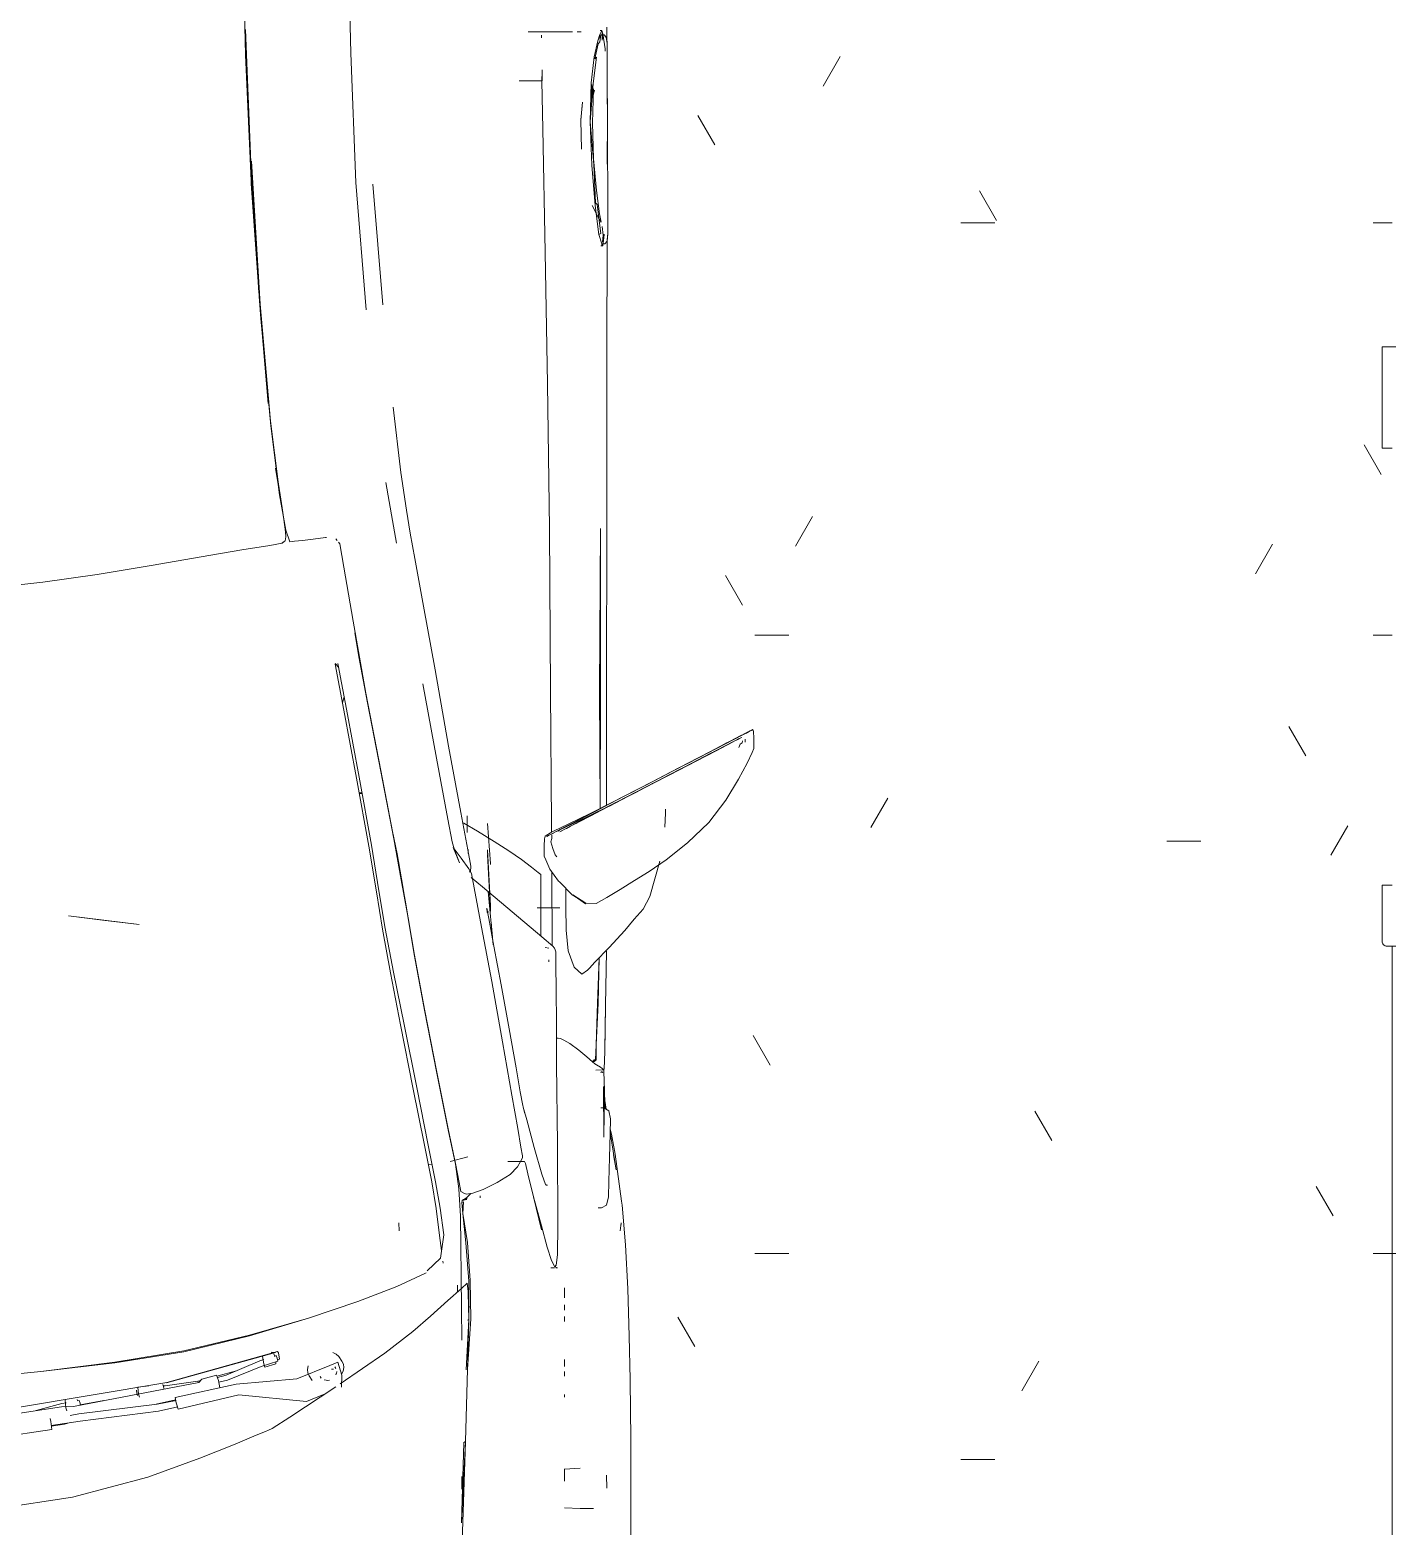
# Model space of a CAD drawing. Header units: millimetres. Extents: x -11245 to 24889, y -43080 to -3800.
# Drawn here: x 19921 to 21259, y -41111 to -39636 of the extents above; entities that cross this region are included whole.
import ezdxf

# ---------------------------------------------------------------- set-up
doc = ezdxf.new("R2010")
doc.units = ezdxf.units.MM
for name, color, linetype, lineweight in [('A-DOOR', 31, 'Continuous', 9), ('A-FLOR-PATT', 8, 'Continuous', 18), ('G-IMPT', 8, 'Continuous', 9)]:
    doc.layers.add(name, color=color, linetype=linetype, lineweight=lineweight)

# ---------------------------------------------------------------- blocks, each defined once
blk = doc.blocks.new('Porta correr 4 folhas - 240x210-3837933-PONTOS HIDRÁULICOS GARAGEM')
at = {"layer": 'A-DOOR', "lineweight": 18}
for p, q in [((-1199, 100), (-1299, 100)), ((-1299, 100), (-1299, 90)), ((-1199, 15), (-1199, 100))]:
    blk.add_line(p, q, dxfattribs=at)
blk = doc.blocks.new('CRT_POR_Abrir_1 Folha_Madeira - 80 x 210 cm-3907159-PONTOS HIDRÁULICOS GARAGEM')
at = {"layer": 'A-DOOR', "lineweight": 18}
for p, q in [((-400, 890), (-370, 890)), ((-400, 90), (-400, 890)), ((-370, 890), (-370, 90)), ((-450, 90), (-450, 100)), ((-450, 100), (-405, 100)), ((-370, 90), (-400, 90)), ((-400, 90), (-400, 60)), ((400, 60), (400, 95)), ((405, 100), (450, 100)), ((450, 100), (450, 90)), ((-400, 60), (-390, 60)), ((-390, 60), (-390, -95)), ((390, 60), (400, 60)), ((390, -95), (390, 60)), ((-450, -100), (-450, -90)), ((-395, -100), (-450, -100)), ((450, -100), (395, -100)), ((450, -90), (450, -100))]:
    blk.add_line(p, q, dxfattribs=at)
at = {"layer": 'A-DOOR'}
for p, q in [((-400, 90), (-400, 890)), ((-400, 90), (400, 90)), ((400, 90), (-370, 90)), ((-390, -90), (390, -90)), ((-390, -90), (390, -90))]:
    blk.add_line(p, q, dxfattribs=at)
blk.add_arc((-400, 90), 800, 0, 87.8441, dxfattribs=at)
at = {"layer": 'A-DOOR', "lineweight": 18}
for centre, start, end in [((-405, 95), 0, 90), ((405, 95), 90, 180), ((-395, -95), 270, 0), ((395, -95), 180, 270)]:
    blk.add_arc(centre, 5, start, end, dxfattribs=at)
blk = doc.blocks.new('CRT_Fiat Punto - Punto_dwg-V24-PONTOS HIDRÁULICOS GARAGEM')
at = {"layer": 'G-IMPT'}
for p, q in [((914.99, 18.53), (914.69, 31.67)), ((925.06, 31.35), (925.31, 18.71)), ((915.52, 7.98), (914.99, 21.02)), ((942.71, 20.81), (944.31, 20.81)), ((943.12, 20.81), (943.32, 20.79)), ((943.67, 20.78), (943.32, 20.79)), ((943.67, 20.78), (945.27, 20.78)), ((945.56, 20.81), (944.31, 20.81)), ((945.56, 20.81), (946.11, 20.81)), ((946.52, 20.81), (946.11, 20.81)), ((946.72, 20.79), (946.52, 20.81)), ((946.52, 20.78), (947.07, 20.78)), ((946.52, 20.78), (947.07, 20.78)), ((947.07, 20.78), (946.72, 20.79)), ((947.91, 20.79), (947.52, 20.78)), ((949.85, 20.74), (949.74, 20.54)), ((949.93, 20.94), (949.77, 20.94)), ((949.93, 20.94), (949.85, 20.74)), ((950.04, 20.59), (949.93, 20.94)), ((950.02, 20.45), (949.93, 20.94)), ((949.93, 20.94), (949.97, 20.64)), ((949.97, 20.64), (949.98, 19.99)), ((950.25, 19.13), (950.04, 20.59)), ((950.42, 21.25), (950.42, 19.96)), ((944.01, 20.21), (944.01, 20.48)), ((949.2, 18.36), (949.55, 19.9)), ((949.25, 18.14), (949.59, 19.63)), ((949.55, 19.9), (949.74, 20.54)), ((949.85, 20.49), (950.15, 20.49)), ((950.02, 20.45), (949.98, 19.99)), ((950.37, 20.24), (950.15, 20.49)), ((950.37, 20.28), (950.15, 20.49)), ((950.15, 20.49), (950.23, 20.45)), ((950.37, 20.24), (950.23, 20.45)), ((950.25, 19.13), (950.27, 18.89)), ((950.45, 19.66), (950.37, 20.28)), ((950.45, 19.66), (950.37, 20.24)), ((950.45, 19.82), (950.37, 20.24)), ((950.46, 17.05), (950.45, 19.82)), ((950.47, 16.94), (950.45, 19.66)), ((950.45, 19.66), (950.46, 17.05)), ((915.57, 5.47), (914.99, 18.53)), ((925.8, 6.01), (925.31, 18.71)), ((949.2, 18.36), (948.88, 15.78)), ((944.05, 16.02), (944.04, 16.41)), ((944.09, 16.34), (944.07, 17.06)), ((944.07, 16), (944.09, 16.34)), ((950.49, 12.3), (950.45, 16.26)), ((950.47, 16.94), (950.5, 10.43)), ((942.62, 15.98), (941.84, 15.98)), ((943.56, 15.98), (942.62, 15.98)), ((944.07, 16), (943.56, 15.98)), ((948.88, 15.78), (948.8, 11.98)), ((948.8, 11.98), (949.09, 15.74)), ((948.95, 15.64), (948.94, 13.86)), ((949.12, 15.2), (949.02, 11.87)), ((949.12, 15.2), (949.09, 14.57)), ((949.09, 14.57), (949.22, 15.06)), ((947.87, 12.13), (948.04, 13.9)), ((948.04, 13.9), (947.88, 12.18)), ((947.94, 9.29), (947.87, 12.13)), ((947.94, 9.29), (947.88, 12.18)), ((948.94, 7.73), (948.8, 11.98)), ((949.13, 8.33), (949.02, 11.87)), ((950.49, 12.3), (950.46, 7.81)), ((950.49, 12.1), (950.49, 12.3)), ((950.52, 3.88), (950.5, 10.43)), ((915.52, 7.98), (916.3, -4.81)), ((916.3, -4.81), (915.53, 7.62)), ((915.53, 7.62), (916.4, -6.01)), ((915.57, 8.1), (916.44, -5.9)), ((948.94, 7.73), (949.28, 3.78)), ((949.13, 8.33), (949.4, 5.25)), ((916.47, -6.88), (915.56, 5.91)), ((915.56, 5.91), (916.4, -6.01)), ((925.8, 6.01), (926.81, -6.47)), ((927.49, 5.87), (928.45, -5.97)), ((916.49, -7.33), (915.57, 5.47)), ((949.7, 2.94), (949.4, 5.25)), ((948.99, 3.78), (949.62, 2.57)), ((949.28, 3.78), (949.64, 0.91)), ((949.28, 3.78), (949.64, 0.91)), ((949.7, 2.94), (949.86, 2.12)), ((950.53, 1.02), (950.52, 3.88)), ((949.62, 2.57), (949.86, 2.12)), ((949.98, 1.72), (950.07, 0.84)), ((949.64, 0.91), (949.94, 0)), ((949.64, 0.91), (949.94, 0)), ((950.01, 0.18), (950.07, 0.84)), ((950.01, 0.18), (950.03, 0.33)), ((950.16, 0.94), (950.03, -0.2)), ((950.13, 0.59), (950.03, -0.2)), ((950.06, 0.06), (950.03, -0.2)), ((950.13, 0.67), (950.06, 0.06)), ((950.13, 0.59), (950.16, 0.94)), ((950.45, 0.25), (950.24, 0)), ((950.43, -10.73), (950.46, 0.35)), ((950.45, 0.4), (950.53, 1.02)), ((950.53, 1.02), (950.45, 0.25)), ((950.45, 0.4), (950.52, 0.95)), ((950.52, 0.95), (950.53, 1.02)), ((950.03, -0.2), (949.83, -0.2)), ((949.94, 0), (950.24, 0)), ((949.94, 0), (949.95, -0.1)), ((950.03, -0.2), (949.95, -0.1)), ((916.33, -5.17), (917.21, -15.67)), ((916.33, -5.17), (916.4, -6.01)), ((917.45, -17.39), (916.4, -6.01)), ((916.47, -6.88), (916.4, -6.01)), ((917.21, -15.67), (916.4, -6.01)), ((917.45, -17.39), (916.44, -5.9)), ((917.48, -17.85), (916.49, -7.33)), ((950.42, -27.11), (950.43, -10.73)), ((929.46, -16.02), (930.21, -22.41)), ((917.45, -17.39), (918.22, -23.6)), ((917.45, -17.39), (918.29, -24.15)), ((917.48, -17.85), (918.34, -24.62)), ((917.94, -22), (918.14, -23.2)), ((918.22, -23.6), (918.09, -22.72)), ((918.09, -22.72), (918.6, -25.9)), ((918.29, -24.15), (918.14, -23.2)), ((929.4, -27.13), (928.76, -23.4)), ((930.78, -26.12), (930.21, -22.41)), ((918.34, -24.62), (918.94, -28.08)), ((918.73, -26.79), (918.6, -25.9)), ((918.73, -26.79), (918.92, -28.24)), ((929.4, -27.13), (929.79, -29.34)), ((950.42, -27.11), (950.41, -43.77)), ((918.79, -29.18), (918.58, -29.36)), ((918.59, -29.33), (918.88, -29.13)), ((918.79, -29.18), (918.59, -29.33)), ((918.88, -29.13), (918.94, -28.72)), ((918.94, -28.72), (918.92, -28.24)), ((918.94, -28.08), (919.33, -29.22)), ((919.79, -29.17), (919.33, -29.22)), ((920.58, -29.08), (919.79, -29.17)), ((921.61, -28.95), (920.58, -29.08)), ((922.82, -28.8), (921.61, -28.95)), ((922.94, -28.81), (922.82, -28.8)), ((923.99, -29.09), (923.85, -28.92)), ((924.25, -29.43), (924.12, -29.26)), ((910.63, -30.68), (905.75, -31.54)), ((910.63, -30.68), (914.63, -30.01)), ((917.39, -29.57), (914.63, -30.01)), ((918.58, -29.36), (917.39, -29.57)), ((924.65, -31.71), (924.25, -29.43)), ((905.75, -31.54), (900.43, -32.43)), ((925.55, -37), (924.65, -31.71)), ((889.49, -33.82), (895.11, -33.18)), ((900.43, -32.43), (895.11, -33.18)), ((926.8, -44.06), (925.55, -37)), ((924.13, -41.56), (923.78, -41.16)), ((924.05, -41.17), (924.91, -45.64)), ((932.39, -43.16), (933.71, -50.45)), ((950.41, -55.05), (950.41, -43.77)), ((924.5, -45.01), (924.64, -44.53)), ((924.64, -44.53), (924.67, -44.38)), ((928.25, -51.66), (926.8, -44.06)), ((961.99, -49.06), (963.56, -48.25)), ((961.99, -49.06), (963.43, -48.31)), ((962.04, -49.04), (963.52, -48.26)), ((962.08, -49.01), (963.56, -48.25)), ((962.21, -48.95), (963.89, -48.07)), ((963.21, -48.43), (963.91, -48.06)), ((963.66, -48.42), (963.41, -48.52)), ((963.43, -48.31), (963.56, -48.25)), ((963.52, -48.26), (964.21, -47.91)), ((963.89, -48.07), (964.48, -47.77)), ((963.91, -48.06), (964.29, -47.87)), ((964.05, -48.02), (964.29, -47.87)), ((964.48, -47.77), (964.21, -47.91)), ((964.57, -47.72), (964.29, -47.87)), ((964.48, -47.77), (964.73, -47.64)), ((964.64, -47.68), (964.48, -47.77)), ((964.57, -47.72), (964.73, -47.64)), ((964.64, -47.68), (964.73, -47.64)), ((964.82, -47.82), (964.73, -47.64)), ((964.82, -47.82), (964.85, -48.48)), ((961.04, -49.76), (958.7, -50.97)), ((961.2, -49.67), (958.71, -50.97)), ((960.79, -49.89), (958.71, -50.97)), ((961.2, -49.67), (958.99, -50.82)), ((959.08, -50.77), (961.3, -49.62)), ((959.08, -50.77), (961.04, -49.76)), ((961.48, -49.53), (959.18, -50.72)), ((961.2, -49.67), (959.18, -50.72)), ((961.99, -49.06), (959.39, -50.41)), ((959.49, -50.36), (962.08, -49.01)), ((959.49, -50.36), (961.99, -49.06)), ((962.21, -48.95), (959.55, -50.33)), ((960.41, -50.08), (961.86, -49.33)), ((960.41, -50.08), (961.36, -49.59)), ((961.04, -49.76), (960.64, -49.96)), ((960.79, -49.89), (961.86, -49.33)), ((961.04, -49.76), (962.51, -48.99)), ((961.74, -49.39), (961.13, -49.71)), ((961.13, -49.71), (961.63, -49.45)), ((961.36, -49.59), (961.13, -49.71)), ((961.2, -49.67), (962.79, -48.85)), ((961.2, -49.67), (962.42, -49.04)), ((961.2, -49.67), (961.86, -49.33)), ((961.3, -49.62), (962.51, -48.99)), ((961.86, -49.33), (961.36, -49.59)), ((961.48, -49.53), (962.79, -48.85)), ((961.63, -49.45), (962.31, -49.1)), ((962.69, -48.9), (961.65, -49.44)), ((962.17, -49.17), (961.65, -49.44)), ((961.74, -49.39), (962.31, -49.1)), ((961.99, -49.06), (961.82, -49.15)), ((961.86, -49.33), (962.26, -49.12)), ((962.21, -48.95), (962.04, -49.04)), ((962.17, -49.17), (962.51, -48.99)), ((962.91, -48.78), (962.26, -49.12)), ((962.97, -48.75), (962.31, -49.1)), ((962.79, -48.85), (962.42, -49.04)), ((962.69, -48.9), (963.41, -48.52)), ((962.79, -48.85), (963.34, -48.56)), ((962.91, -48.78), (963.41, -48.52)), ((962.97, -48.75), (963.41, -48.52)), ((963.34, -48.56), (963.41, -48.52)), ((963.36, -49.38), (963.52, -49.07)), ((963.69, -48.93), (963.52, -49.07)), ((963.69, -48.93), (963.74, -48.75)), ((963.99, -48.87), (963.99, -48.57)), ((963.99, -48.62), (963.99, -48.57)), ((963.99, -48.87), (963.99, -48.62)), ((964.68, -49.89), (964.85, -49.48)), ((964.85, -49.18), (964.85, -48.48)), ((964.85, -49.18), (964.85, -49.48)), ((933.71, -50.45), (934.84, -56.42)), ((956.44, -52.14), (958.71, -50.97)), ((956.49, -52.11), (959.08, -50.77)), ((956.6, -52.06), (959.18, -50.72)), ((956.6, -52.06), (958.99, -50.82)), ((956.6, -52.06), (958.71, -50.97)), ((956.68, -51.82), (959.39, -50.41)), ((956.71, -52), (959.18, -50.72)), ((956.93, -51.69), (959.55, -50.33)), ((958.7, -50.97), (960.64, -49.96)), ((960.41, -50.08), (958.71, -50.97)), ((963.33, -52.5), (964.18, -50.92)), ((964.68, -49.89), (964.18, -50.92)), ((929.42, -57.64), (928.25, -51.66)), ((953.26, -53.59), (955.07, -52.65)), ((956.68, -51.82), (954.31, -53.05)), ((956.49, -52.11), (954.38, -53.21)), ((956.28, -52.23), (954.6, -53.1)), ((956.6, -52.06), (954.8, -52.99)), ((956.44, -52.14), (954.8, -52.99)), ((956.28, -52.23), (954.8, -52.99)), ((956.6, -52.06), (954.88, -52.96)), ((956.71, -52), (954.92, -52.93)), ((956.6, -52.06), (954.92, -52.93)), ((956.93, -51.69), (955.02, -52.68)), ((955.07, -52.65), (955.02, -52.68)), ((963.33, -52.5), (962.09, -54.55)), ((926.42, -53.83), (926.15, -53.87)), ((926.15, -53.84), (926.42, -53.84)), ((926.16, -53.91), (926.43, -53.89)), ((952.14, -54.18), (950.06, -55.26)), ((950.47, -55.24), (952.43, -54.23)), ((950.68, -55.13), (952.55, -54.16)), ((952.43, -54.23), (950.68, -55.13)), ((953.26, -53.59), (951.04, -54.73)), ((951.07, -54.93), (954.16, -53.33)), ((951.07, -54.93), (952.58, -54.14)), ((951.14, -54.88), (953.26, -53.79)), ((952.14, -54.18), (954.31, -53.05)), ((953.41, -53.72), (952.26, -54.31)), ((952.43, -54.23), (954.41, -53.19)), ((952.43, -54.23), (954.38, -53.21)), ((952.55, -54.16), (954.41, -53.19)), ((952.58, -54.14), (954.16, -53.33)), ((953.26, -53.79), (954.92, -52.93)), ((954.16, -53.33), (953.41, -53.72)), ((954.16, -53.33), (954.6, -53.1)), ((954.6, -53.1), (954.8, -52.99)), ((954.92, -52.93), (954.88, -52.96)), ((948.06, -56.29), (949.97, -55.3)), ((948.14, -56.26), (950.06, -55.26)), ((948.14, -56.26), (949.97, -55.3)), ((948.44, -56.23), (951.07, -54.93)), ((948.44, -56.23), (950, -55.46)), ((948.72, -55.89), (951.04, -54.73)), ((948.86, -56.08), (950.47, -55.24)), ((948.86, -56.08), (950.34, -55.31)), ((948.95, -55.98), (951.14, -54.88)), ((950.41, -55.27), (949.23, -55.89)), ((949.25, -55.83), (951.7, -54.59)), ((949.25, -55.83), (951.3, -54.8)), ((949.25, -55.83), (951.14, -54.88)), ((949.65, -55.67), (952.26, -54.31)), ((949.65, -55.67), (951.2, -54.86)), ((950, -55.46), (951.07, -54.93)), ((952.26, -54.31), (950.41, -55.27)), ((951.14, -54.88), (951.3, -54.8)), ((951.2, -54.86), (952.26, -54.31)), ((951.3, -54.8), (951.7, -54.59)), ((956.18, -55.84), (956.19, -55.43)), ((960.43, -56.74), (962.09, -54.55)), ((934.84, -56.42), (935.25, -58.64)), ((936.41, -56.81), (936.28, -56.74)), ((937.74, -57.6), (936.41, -56.81)), ((936.72, -56.54), (936.73, -56.2)), ((936.73, -56.1), (936.73, -56.64)), ((936.73, -56.2), (936.73, -56.76)), ((936.73, -56.64), (936.73, -57.27)), ((936.73, -56.76), (936.73, -57.38)), ((936.73, -57.1), (936.73, -57.73)), ((938.74, -56.85), (939.01, -60.77)), ((945, -56.92), (945.01, -57.71)), ((945.2, -57.6), (946.65, -56.9)), ((945.81, -57.48), (947.07, -56.88)), ((946.16, -57.28), (947.12, -56.78)), ((946.85, -56.92), (946.16, -57.28)), ((946.24, -57.44), (946.87, -57.11)), ((947.36, -56.86), (946.47, -57.32)), ((946.47, -57.32), (946.85, -57.12)), ((946.65, -56.9), (948.72, -55.89)), ((946.85, -56.92), (948.14, -56.26)), ((946.85, -56.92), (948.06, -56.29)), ((947.36, -56.86), (946.85, -57.12)), ((947.52, -56.77), (946.87, -57.11)), ((947.07, -56.88), (949.25, -55.83)), ((948.14, -56.26), (947.12, -56.78)), ((947.36, -56.86), (948.33, -56.35)), ((947.36, -56.86), (947.93, -56.56)), ((947.36, -56.86), (947.86, -56.6)), ((947.66, -56.7), (947.36, -56.86)), ((948.31, -56.37), (947.41, -56.83)), ((947.89, -56.58), (947.41, -56.83)), ((947.52, -56.77), (948, -56.53)), ((947.66, -56.7), (948.86, -56.08)), ((947.86, -56.6), (948.31, -56.37)), ((948.31, -56.37), (947.89, -56.58)), ((947.93, -56.56), (948.86, -56.08)), ((948.5, -56.27), (948, -56.53)), ((948.31, -56.37), (949.23, -55.89)), ((948.31, -56.37), (948.79, -56.12)), ((948.31, -56.37), (948.5, -56.27)), ((948.86, -56.08), (948.33, -56.35)), ((948.33, -56.35), (948.79, -56.12)), ((948.95, -55.98), (949.25, -55.83)), ((956.12, -57.19), (956.18, -55.84)), ((960.43, -56.74), (958.33, -58.74)), ((929.85, -59.81), (929.42, -57.64)), ((935.47, -59.34), (935.25, -58.64)), ((939.38, -58.6), (937.74, -57.6)), ((940.83, -59.54), (939.38, -58.6)), ((944.29, -59.04), (944.31, -58.35)), ((944.31, -58.35), (944.38, -58.09)), ((944.89, -57.76), (944.38, -58.09)), ((944.98, -57.89), (944.55, -58.12)), ((944.55, -58.12), (944.71, -58.03)), ((944.98, -57.89), (944.71, -58.03)), ((944.71, -58.03), (944.97, -57.9)), ((944.89, -57.76), (945, -57.7)), ((945.02, -58.31), (944.95, -58.65)), ((944.95, -58.65), (945.14, -59.3)), ((944.97, -57.9), (945.21, -57.8)), ((945.11, -57.83), (944.97, -57.9)), ((944.98, -57.89), (945.72, -57.51)), ((944.98, -57.89), (945.23, -57.76)), ((945, -57.7), (945.2, -57.6)), ((945.04, -58.15), (945.02, -58.31)), ((945.04, -57.97), (945.04, -58.15)), ((946.16, -57.28), (945.34, -57.71)), ((945.34, -57.71), (945.48, -57.63)), ((946.16, -57.28), (945.48, -57.63)), ((945.48, -57.63), (945.72, -57.51)), ((945.64, -57.6), (945.81, -57.48)), ((946.16, -57.28), (945.72, -57.51)), ((945.82, -57.66), (946.24, -57.44)), ((946.05, -57.54), (945.82, -57.66)), ((946.05, -57.54), (946.45, -57.33)), ((946.45, -57.33), (946.24, -57.44)), ((929.98, -60.56), (929.85, -59.81)), ((936.13, -60.26), (935.37, -59.19)), ((935.37, -59.19), (935.99, -60.7)), ((935.99, -60.7), (935.47, -59.34)), ((936.8, -59.42), (937.1, -61.03)), ((936.82, -59.41), (936.82, -59.78)), ((938.74, -59.43), (939.01, -64.94)), ((938.74, -59.51), (939.01, -64.92)), ((938.74, -59.51), (939.01, -64.94)), ((938.74, -59.9), (939.01, -65.45)), ((942.06, -60.38), (940.83, -59.54)), ((944.29, -59.74), (944.29, -59.04)), ((944.29, -60.04), (944.29, -59.74)), ((944.43, -60.42), (944.29, -60.04)), ((945.14, -59.3), (945.37, -59.92)), ((945.37, -59.92), (945.51, -60.1)), ((956.23, -60.4), (958.33, -58.74)), ((930.28, -62.28), (929.98, -60.56)), ((936.89, -61.28), (936.13, -60.26)), ((936.89, -61.28), (937.17, -61.76)), ((937.07, -61.57), (936.94, -61.57)), ((937.1, -61.03), (937.07, -61.57)), ((939.01, -60.86), (939.01, -60.77)), ((942.06, -60.38), (943.04, -61.13)), ((943.69, -61.66), (943.04, -61.13)), ((944.85, -61.34), (944.43, -60.42)), ((945.68, -62.5), (944.85, -61.34)), ((945.03, -61.59), (945.04, -62.52)), ((954.58, -61.54), (953.15, -62.43)), ((956.23, -60.4), (954.58, -61.54)), ((954.65, -64.01), (955.64, -60.54)), ((930.58, -63.99), (930.28, -62.28)), ((937.11, -62.13), (938.22, -63.07)), ((937.43, -63.17), (937.17, -61.76)), ((938.22, -63.07), (941.13, -65.51)), ((943.94, -61.86), (943.69, -61.66)), ((943.94, -62.78), (943.94, -61.86)), ((943.94, -62.78), (943.94, -65.19)), ((945.04, -62.52), (945.03, -64.33)), ((945.78, -62.58), (945.68, -62.5)), ((945.78, -62.58), (947.02, -63.83)), ((953.15, -62.43), (951.73, -63.32)), ((930.7, -64.73), (930.58, -63.99)), ((938.15, -67), (937.43, -63.17)), ((938.79, -63.5), (939.28, -68.76)), ((945.03, -64.33), (945.05, -66.09)), ((946.42, -65), (946.42, -63.22)), ((948.36, -64.65), (947.02, -63.83)), ((948.36, -64.65), (947.08, -63.84)), ((948.35, -64.72), (947.08, -63.84)), ((950.43, -64.11), (949.38, -64.69)), ((951.73, -63.32), (950.43, -64.11)), ((953.99, -65.25), (954.65, -64.01)), ((904.57, -66.75), (897.63, -65.89)), ((900.95, -66.31), (897.63, -65.89)), ((930.94, -66.11), (930.7, -64.73)), ((938.85, -66.17), (938.66, -65.14)), ((938.66, -65.14), (938.7, -65.56)), ((938.68, -65.51), (938.81, -65.51)), ((938.7, -65.56), (938.81, -65.51)), ((939.01, -64.92), (939.01, -64.94)), ((939.01, -64.94), (939.01, -65.13)), ((939.01, -65.43), (939.01, -65.45)), ((941.13, -65.51), (944.04, -67.96)), ((945.09, -65.12), (943.58, -65.12)), ((945.14, -65.12), (943.58, -65.12)), ((943.94, -65.19), (943.94, -67.59)), ((945.09, -65.12), (945.83, -65.12)), ((945.14, -65.12), (945.83, -65.12)), ((946.43, -67.31), (946.42, -65)), ((949.38, -64.69), (948.35, -64.72)), ((953.99, -65.25), (953.1, -66.23)), ((904.57, -66.75), (900.95, -66.31)), ((931.57, -69.77), (930.94, -66.11)), ((938.15, -67), (939.14, -72.34)), ((939.36, -68.87), (938.85, -66.17)), ((939.08, -66.53), (939.28, -68.76)), ((945.05, -67.5), (945.05, -66.09)), ((946.65, -69.35), (946.43, -67.31)), ((950.67, -69), (952.2, -67.35)), ((952.2, -67.35), (953.1, -66.23)), ((940.07, -72.66), (939.36, -68.87)), ((943.94, -67.59), (943.94, -67.87)), ((944.04, -67.96), (945.14, -68.89)), ((945.05, -67.5), (945.06, -68.28)), ((945.3, -69.07), (945.14, -68.89)), ((932.53, -75.04), (931.57, -69.77)), ((944.75, -69.07), (944.38, -69.01)), ((944.73, -70.21), (944.73, -70.42)), ((945.36, -69.23), (945.3, -69.07)), ((945.41, -69.42), (945.36, -69.23)), ((945.42, -70.5), (945.41, -69.42)), ((947.23, -70.94), (946.65, -69.35)), ((949.26, -70.46), (950.67, -69)), ((950.39, -69.36), (950.3, -74.71)), ((945.45, -73.34), (945.42, -70.5)), ((947.97, -71.61), (947.23, -70.94)), ((948.54, -71.24), (947.97, -71.61)), ((948.54, -71.24), (948.64, -71.13)), ((948.64, -71.13), (948.73, -71.02)), ((948.73, -71.02), (949.26, -70.46)), ((939.14, -72.34), (940.2, -78.25)), ((940.84, -76.98), (940.07, -72.66)), ((945.48, -76.24), (945.45, -73.34)), ((950.3, -74.71), (950.22, -79.05)), ((950.3, -74.79), (950.22, -79.05)), ((950.3, -74.79), (950.24, -79.23)), ((933.75, -81.23), (932.53, -75.04)), ((945.48, -77.48), (945.48, -76.24)), ((941.52, -80.81), (940.84, -76.98)), ((945.5, -80.4), (945.48, -77.48)), ((940.2, -78.25), (941.12, -83.48)), ((945.49, -77.89), (945.64, -77.89)), ((945.64, -77.89), (945.87, -77.92)), ((946.22, -78.09), (945.87, -77.92)), ((946.8, -78.42), (946.22, -78.09)), ((947.68, -79.07), (946.8, -78.42)), ((948.46, -79.73), (947.68, -79.07)), ((950.24, -79.23), (950.17, -80.92)), ((945.58, -88.32), (945.5, -80.4)), ((949.02, -80.23), (948.46, -79.73)), ((949.26, -80.42), (949.02, -80.23)), ((949.1, -80.15), (949.14, -80.03)), ((949.43, -80.51), (949.26, -80.42)), ((949.8, -80.73), (949.43, -80.51)), ((934.88, -86.79), (933.75, -81.23)), ((941.93, -83.15), (941.52, -80.81)), ((950.04, -81), (949.34, -81.04)), ((950.02, -81.28), (949.79, -81.24)), ((950.12, -80.99), (949.8, -80.73)), ((949.89, -81.17), (950.02, -81.28)), ((950.04, -81), (950.17, -80.92)), ((950.14, -81.2), (950.12, -80.99)), ((950.19, -82.99), (950.14, -81.2)), ((941.12, -83.48), (941.69, -86.75)), ((942.19, -84.49), (941.93, -83.15)), ((950.11, -82.64), (950.12, -87.61)), ((950.19, -82.99), (950.12, -87.61)), ((950.19, -83.5), (950.31, -84.83)), ((942.38, -85.28), (942.19, -84.49)), ((942.38, -85.28), (942.23, -84.68)), ((942.57, -85.91), (942.23, -84.68)), ((950.14, -84.74), (949.85, -84.74)), ((950.14, -84.74), (950.63, -85.01)), ((950.18, -84.11), (950.27, -84.81)), ((950.23, -84.02), (950.37, -84.87)), ((950.63, -85.01), (950.78, -85.8)), ((943.3, -88.62), (942.57, -85.91)), ((950.74, -87.28), (950.78, -85.8)), ((935.57, -90.2), (934.88, -86.79)), ((941.69, -86.75), (941.99, -88.58)), ((950.74, -87.28), (950.68, -89.6)), ((950.75, -86.81), (950.87, -87.31)), ((950.75, -87.16), (951.33, -90.82)), ((950.87, -87.31), (951.23, -89.29)), ((941.99, -88.58), (942.14, -89.43)), ((942.16, -89.62), (942.14, -89.43)), ((944.04, -91.25), (943.3, -88.62)), ((945.63, -96.25), (945.58, -88.32)), ((951.07, -89.35), (951.33, -90.82)), ((951.88, -93.87), (951.23, -89.29)), ((932.91, -90.29), (933.28, -90.24)), ((936.8, -89.53), (935.07, -90)), ((935.93, -92.05), (935.57, -90.2)), ((935.66, -90.86), (935.66, -90.65)), ((941.36, -90), (940.71, -90)), ((940.94, -91.26), (941.67, -90.53)), ((941.36, -90), (941.93, -90)), ((941.67, -90.53), (941.97, -90.01)), ((941.93, -90), (942.34, -90)), ((942.16, -89.62), (941.97, -90.01)), ((942.45, -90.19), (942.34, -90)), ((942.45, -90.19), (942.69, -91.19)), ((950.62, -91.94), (950.68, -89.6)), ((936.12, -92.95), (935.93, -92.05)), ((939.67, -92.07), (938.3, -92.75)), ((940.94, -91.26), (939.67, -92.07)), ((942.69, -91.19), (943.31, -93.73)), ((944.42, -92.24), (944.04, -91.25)), ((944.6, -92.31), (944.42, -92.24)), ((944.43, -92.31), (944.6, -92.31)), ((950.59, -93.45), (950.62, -91.94)), ((936.07, -95.37), (935.92, -92.67)), ((936.12, -92.95), (936.41, -93.11)), ((936.25, -93.82), (936.2, -94)), ((936.25, -93.82), (936.2, -94)), ((936.2, -94), (936.25, -93.82)), ((936.2, -94), (936.25, -93.82)), ((936.25, -93.82), (936.4, -93.72)), ((936.72, -93.62), (936.38, -93.73)), ((936.4, -93.72), (936.67, -93.55)), ((936.72, -93.62), (936.4, -93.72)), ((936.62, -93.2), (936.41, -93.11)), ((936.62, -93.2), (937.27, -93.11)), ((938.3, -92.75), (937.27, -93.11)), ((938, -93.55), (938.01, -93.37)), ((944.02, -96.71), (943.24, -93.46)), ((944.01, -96.31), (943.24, -93.46)), ((944.02, -96.71), (943.31, -93.73)), ((950.41, -94.27), (950.59, -93.45)), ((951.88, -93.87), (951.92, -94.28)), ((936.12, -98.27), (936.07, -95.37)), ((949.58, -94.53), (949.92, -94.54)), ((949.92, -94.54), (950.41, -94.27)), ((951.92, -94.28), (952.27, -98.18)), ((930.03, -96.02), (930.03, -96.18)), ((930.03, -96.02), (930.07, -96.79)), ((944.57, -98.38), (944.01, -96.31)), ((945.58, -99.16), (945.63, -96.25)), ((951.72, -96.79), (951.84, -96.02)), ((951.84, -96.02), (951.84, -96.18)), ((936.14, -101.28), (936.12, -98.27)), ((952.49, -102.48), (952.27, -98.18)), ((934.36, -99.97), (934.33, -99.77)), ((944.99, -99.71), (944.57, -98.38)), ((945.33, -100.32), (944.99, -99.71)), ((945.45, -100.16), (945.58, -99.16)), ((944.95, -100.41), (945.28, -100.41)), ((945.33, -100.32), (945.58, -100.41)), ((945.34, -100.33), (945.45, -100.16)), ((945.42, -100.41), (945.58, -100.41)), ((936.16, -102.44), (934.83, -103.63)), ((935.79, -102.77), (935.78, -102.11)), ((936.14, -101.28), (936.19, -104.39)), ((936.72, -101.94), (936.16, -102.44)), ((936.83, -102.76), (936.72, -101.94)), ((946.27, -102.97), (946.27, -102.38)), ((952.49, -102.48), (952.63, -107.11)), ((934.83, -103.63), (933.12, -105.15)), ((936.83, -102.77), (936.83, -102.76)), ((936.9, -105.48), (936.83, -102.77)), ((936.9, -105.48), (936.83, -102.77)), ((936.9, -105.48), (936.83, -102.84)), ((946.27, -103.38), (946.27, -102.79)), ((946.27, -104.04), (946.27, -104.57)), ((933.12, -105.15), (931.4, -106.68)), ((936.19, -104.39), (936.2, -107.51)), ((936.9, -105.48), (936.76, -110.35)), ((946.27, -105.21), (946.27, -105.69)), ((928.66, -108.8), (931.4, -106.68)), ((952.72, -111.36), (952.63, -107.11)), ((917.94, -108.74), (907.25, -111.71)), ((918.14, -108.63), (907.26, -111.68)), ((913.1, -110.95), (916.4, -109.54)), ((916.78, -109.42), (916.4, -109.54)), ((918.16, -109.59), (916.54, -110.09)), ((916.78, -109.85), (916.67, -109.13)), ((916.9, -110.15), (916.78, -109.85)), ((916.9, -110.15), (917.98, -109.83)), ((917.94, -108.74), (917.5, -108.69)), ((917.86, -109.1), (917.77, -108.87)), ((918.01, -109.03), (917.85, -109.08)), ((917.87, -109.16), (917.86, -109.1)), ((917.98, -109.83), (917.95, -109.65)), ((918.01, -109.03), (918.11, -109.28)), ((918.16, -109.59), (918.11, -109.28)), ((918.14, -108.63), (918.21, -108.75)), ((918.31, -109.39), (918.14, -109.44)), ((918.31, -109.39), (918.21, -108.75)), ((920.02, -111.31), (923.26, -110)), ((921.07, -110.38), (921.14, -110.02)), ((924.05, -109.67), (923.26, -110)), ((923.56, -108.73), (923.89, -108.88)), ((923.89, -108.88), (924.14, -109.11)), ((924.45, -110.94), (924.05, -109.67)), ((924.14, -109.11), (924.43, -109.57)), ((924.29, -111.8), (928.66, -108.8)), ((924.59, -109.86), (924.43, -109.57)), ((924.63, -110.2), (924.59, -109.86)), ((946.27, -109.97), (946.27, -109.41)), ((946.27, -109.71), (946.27, -110.11)), ((910.6, -111.47), (910.24, -111.56)), ((910.7, -111.35), (910.42, -111.67)), ((912.15, -110.94), (910.7, -111.35)), ((912.15, -110.94), (912.34, -111.46)), ((914.1, -110.52), (912.19, -111.04)), ((912.24, -111.17), (913.1, -110.95)), ((912.46, -112.19), (912.34, -111.46)), ((912.37, -111.65), (913.23, -111.44)), ((913.23, -111.44), (916.54, -110.09)), ((914.06, -111.84), (920.02, -111.31)), ((921.11, -110.72), (921.07, -110.38)), ((921.25, -111.01), (921.11, -110.72)), ((921.25, -111.01), (921.54, -111.47)), ((922.41, -111.23), (922.32, -111.08)), ((922.7, -111.42), (922.9, -111.45)), ((923.04, -111.46), (922.9, -111.45)), ((923.24, -111.45), (923.04, -111.46)), ((923.61, -110.35), (923.42, -110.36)), ((923.86, -110.28), (923.76, -110.13)), ((923.86, -110.92), (923.92, -110.77)), ((923.86, -110.92), (923.89, -110.78)), ((923.95, -110.59), (923.92, -110.77)), ((924.39, -112.12), (924.45, -110.94)), ((924.42, -110.85), (924.56, -110.56)), ((924.63, -110.2), (924.56, -110.56)), ((936.76, -110.35), (936.55, -117.47)), ((936.76, -110.35), (936.55, -117.47)), ((946.27, -111.05), (946.27, -110.6)), ((952.72, -111.36), (952.75, -114.49)), ((892.24, -114.2), (907.26, -111.68)), ((898.11, -114.01), (903.74, -112.95)), ((903.74, -112.95), (910.42, -111.67)), ((904.29, -112.41), (904.33, -112.7)), ((904.33, -112.7), (904.4, -112.94)), ((904.42, -112.14), (905.51, -111.98)), ((904.5, -112.82), (904.42, -112.14)), ((904.6, -113.12), (904.5, -112.82)), ((906.95, -112.07), (906.89, -111.87)), ((906.93, -112.01), (907.1, -111.99)), ((906.98, -112.27), (906.95, -112.07)), ((910.55, -111.52), (907.1, -111.99)), ((908.1, -113.15), (914.06, -111.84)), ((908.37, -114.27), (914.35, -112.89)), ((914.35, -112.89), (920.96, -113.52)), ((923.84, -112.11), (919.35, -115.08)), ((920.96, -113.52), (922.81, -112.77)), ((946.27, -112.84), (946.27, -113.1)), ((887.64, -115.45), (896.94, -114.06)), ((894.45, -114.43), (896.99, -113.73)), ((896.94, -114.06), (898.11, -114.01)), ((897.39, -113.66), (896.99, -113.73)), ((897.37, -114.14), (897.3, -113.37)), ((897.46, -114.46), (897.37, -114.14)), ((898.52, -113.48), (898.48, -113.33)), ((898.68, -113.44), (898.52, -113.46)), ((898.66, -114.75), (906.34, -113.81)), ((898.68, -113.44), (898.76, -113.69)), ((898.78, -113.88), (898.76, -113.69)), ((898.77, -113.85), (901.11, -113.44)), ((906.07, -113.84), (908.13, -113.37)), ((908.2, -113.43), (906.34, -113.81)), ((908.34, -114.07), (906.47, -114.49)), ((908.1, -113.15), (908.18, -113.67)), ((908.18, -113.67), (908.37, -114.27)), ((895.9, -115.5), (895.82, -115.21)), ((895.98, -116.28), (895.9, -115.5)), ((895.94, -115.89), (898.77, -115.45)), ((895.94, -115.95), (897.25, -115.76)), ((897.81, -115.6), (897.25, -115.76)), ((897.8, -114.89), (898.66, -114.75)), ((898.77, -115.45), (906.47, -114.49)), ((919.35, -115.08), (917.6, -116.18)), ((952.77, -117.07), (952.75, -114.49)), ((889.85, -117.21), (895.98, -116.28)), ((913.98, -117.71), (916.05, -116.83)), ((916.05, -116.83), (916.94, -116.46)), ((917.25, -116.33), (916.94, -116.46)), ((917.6, -116.18), (917.25, -116.33)), ((952.78, -119.65), (952.77, -117.07)), ((910.51, -119.09), (913.98, -117.71)), ((936.16, -125.44), (936.41, -117.54)), ((936.55, -117.47), (936.3, -125.38)), ((936.55, -117.47), (936.3, -125.38)), ((905.4, -120.96), (910.51, -119.09)), ((946.27, -120.18), (947.82, -120.08)), ((946.27, -120.13), (946.27, -120.18)), ((946.27, -120.13), (946.27, -121.36)), ((946.27, -120.18), (946.27, -121.36)), ((952.78, -122.87), (952.78, -119.65)), ((905.4, -120.96), (898.01, -122.91)), ((936.2, -122.13), (936.2, -120.88)), ((950.38, -120.78), (950.38, -120.75)), ((950.44, -122.04), (950.38, -120.75)), ((898.01, -122.91), (887.65, -124.5)), ((952.77, -127.38), (952.78, -122.87)), ((947.82, -124.01), (946.27, -123.96)), ((946.27, -123.96), (947.82, -124.01)), ((949.12, -124.01), (947.82, -124.01)), ((936.3, -125.38), (936.03, -132.58)), ((936.3, -125.38), (936.03, -132.58))]:
    blk.add_line(p, q, dxfattribs=at)
at = {"layer": 'G-IMPT', "flags": 128}
for points in [[(949.55, 19.9), (949.85, 20.49), (949.74, 19.83), (949.59, 19.63)], [(949.25, 18.14), (949.4, 18.3), (949.09, 15.74)], [(945, -56.92), (944.91, -43.83), (944.79, -27.92), (944.6, -13.71), (944.39, -0.82), (944.14, 11.29), (944.05, 15.97)], [(949.64, 0.91), (949.84, 1.02), (949.48, 3.86), (949.33, 4.03), (949.14, 7.77), (948.8, 11.98)], [(936.8, -59.42), (936.1, -55.78), (934.91, -49.25), (933.58, -41.76), (932.45, -35.54), (931.61, -30.87), (931.14, -28.38), (930.78, -26.12)], [(949.77, -55.37), (949.81, -43.86), (949.79, -27.9), (949.72, -43.86), (949.76, -55.38)], [(935.92, -92.67), (935.57, -90.25), (934.88, -86.88), (933.75, -81.33), (932.53, -75.14), (931.57, -69.87), (930.83, -65.59), (930.27, -62.36), (929.53, -58.35), (928.25, -51.76), (926.94, -45), (926.12, -40.49), (925.72, -38.13)], [(934.2, -98.71), (934.03, -97.26), (933.7, -94.59), (933.25, -91.98), (932.53, -88.39), (931.41, -82.75), (930.2, -76.6), (929.22, -71.5), (928.44, -67.22), (927.84, -63.55), (927.1, -59.08), (925.88, -52.4), (924.63, -45.72), (923.79, -41.23), (923.79, -41.23)], [(924.91, -45.64), (926.14, -52.3), (927.34, -58.96), (928.07, -63.44), (928.68, -67.14), (929.51, -71.44), (930.54, -76.56), (931.78, -82.73), (932.91, -88.38), (933.63, -91.99), (934.08, -94.58), (934.43, -97.2), (934.1, -99.46), (932.81, -100.72)], [(945.06, -68.28), (945.06, -68.66), (945.06, -68.83)], [(949.14, -80.03), (949.3, -80), (949.39, -78.56), (949.59, -74.47), (949.69, -70.01)], [(949.68, -70.02), (949.51, -74.46), (949.39, -78.56), (949.37, -80.04), (949.29, -80.13), (949.3, -80), (949.16, -80.11)], [(948.95, -80.16), (949.1, -80.15), (949.29, -80.13)], [(949.29, -80.13), (949.17, -80.19), (948.98, -80.18)], [(937.09, -93.13), (936.67, -93.55), (936.4, -93.72), (936.25, -93.82), (936.2, -94), (936.3, -95.11), (936.6, -97.98), (936.88, -101.73), (936.9, -105.48)], [(936.62, -110.42), (936.9, -105.48), (936.88, -101.73), (936.6, -97.98), (936.3, -95.11), (936.2, -94), (936.36, -93.96), (936.3, -95.11), (936.76, -97.94), (937.04, -101.68), (937.09, -105.42), (936.76, -110.35), (936.9, -105.48), (936.76, -105.56)], [(887.07, -111.39), (894.92, -110.58), (902.16, -109.69), (908.94, -108.56), (915.38, -107.03), (921.17, -105.35), (926.01, -103.73), (929.84, -102.25), (932.58, -100.98), (932.71, -100.91)], [(929.83, -102.25), (926.01, -103.73), (921.17, -105.36), (915.38, -107.1), (908.94, -108.65), (902.16, -109.75), (894.92, -110.6), (887.07, -111.39), (879.64, -112), (873.61, -112.3), (868.29, -112.37), (862.96, -112.3), (856.93, -112), (849.5, -111.39), (841.65, -110.6), (834.41, -109.75), (827.63, -108.65), (821.19, -107.1), (815.4, -105.36), (810.56, -103.73), (806.74, -102.25)], [(936.87, -104.32), (937.06, -104.22), (937.07, -104.05)], [(936.16, -125.44), (936.55, -117.47), (936.41, -117.54)]]:
    blk.add_lwpolyline(points, dxfattribs=at)
blk.add_lwpolyline([(936.25, -93.82), (936.69, -93.71), (936.38, -93.73)], close=True, dxfattribs=at)
blk = doc.blocks.new('CRT_Fiat Punto - Fiat punto 2-V25-PONTOS HIDRÁULICOS GARAGEM')
at = {"xscale": 10.05298727948713, "yscale": 10.05298727948713, "zscale": 10.05298727948713}
blk.add_blockref('CRT_Fiat Punto - Punto_dwg-V24-PONTOS HIDRÁULICOS GARAGEM', (-8728.9, 102.4), dxfattribs=at)

msp = doc.modelspace()

# ---------------------------------------------------------------- hatches: boundary and pattern name
at = {"layer": 'A-FLOR-PATT', "lineweight": 9}
h = msp.add_hatch(dxfattribs=at)
h.set_pattern_fill('FP_1', color=9, style=0, pattern_type=2)
h.set_pattern_definition([(0, (60868.92, 0), (812.8, 203.2), [33.528, -576.072, 33.528, -576.072, -3251.2]), (0, (60868.92, 0), (812.8, 203.2), [-1219.2, 33.528, -1185.672, 33.528, -576.072, -1422.4]), (0, (60868.92, 0), (812.8, 203.2), [-3048, 33.528, -372.872, 33.528, -982.472]), (120, (61173.72, 101.6), (-582.37636, 602.30545), [33.528, -576.072, 33.528, -576.072, -3251.2]), (120, (61173.72, 101.6), (-582.37636, 602.30545), [-1219.2, 33.528, -1185.672, 33.528, -576.072, -1422.4]), (120, (61173.72, 101.6), (-582.37636, 602.30545), [-3048, 33.528, -372.872, 33.528, -982.472]), (240, (61275.32, 508), (-230.42364, -805.50545), [33.528, -576.072, 33.528, -576.072, -3251.2]), (240, (61275.32, 508), (-230.42364, -805.50545), [-1219.2, 33.528, -1185.672, 33.528, -576.072, -1422.4]), (240, (61275.32, 508), (-230.42364, -805.50545), [-3048, 33.528, -372.872, 33.528, -982.472])])
h.paths.add_polyline_path([(15159.3, -39194.7), (15159.3, -38320.7), (15074.3, -38319.7), (15074.3, -38220.7), (15084.3, -38220.7), (15084.3, -37249.7), (14884.3, -37249.7), (14884.3, -37259.7), (12284.3, -37259.7), (12284.3, -37249.7), (12084.3, -37249.7), (12084.3, -42889.7), (15084.3, -42889.7), (15084.3, -41918.7), (15074.3, -41918.7), (15074.3, -41818.7), (15159.3, -41818.7), (15159.3, -40944.7), (15129.3, -40944.7), (15129.3, -39194.7)])
h.paths.add_polyline_path([(21264.3, -43069.7), (21264.3, -41379.7), (21254.3, -41379.7), (21254.3, -41324.7), (21255.8, -41321.1), (21259.3, -41319.7), (21414.3, -41319.7), (21414.3, -41329.7), (21449.3, -41329.7), (21452.8, -41331.1), (21454.3, -41334.7), (21454.3, -41379.7), (21444.3, -41379.7), (21444.3, -42879.7), (24444.3, -42879.7), (24444.3, -40429.7), (21444.3, -40429.7), (21444.3, -40479.7), (21454.3, -40479.7), (21454.3, -40524.7), (21452.8, -40528.2), (21449.3, -40529.7), (22244.3, -40529.7), (22244.3, -40559.7), (21444.3, -40559.7), (21444.3, -40529.7), (21414.3, -40529.7), (21414.3, -40539.7), (21259.3, -40539.7), (21255.8, -40538.2), (21254.3, -40534.7), (21254.3, -40479.7), (21264.3, -40479.7), (21264.3, -40048.7), (21254.3, -40048.7), (21254.3, -39948.7), (21264.3, -39948.7), (21264.3, -37550.7), (21254.3, -37549.7), (21254.3, -37469.7), (15264.3, -37469.7), (15264.3, -38220.7), (15274.3, -38220.7), (15274.3, -38320.7), (15189.3, -38320.7), (15189.3, -39194.7), (15159.3, -39194.7), (15159.3, -40944.7), (15189.3, -40944.7), (15189.3, -41818.7), (15274.3, -41819.7), (15274.3, -41918.7), (15264.3, -41918.7), (15264.3, -42421.3), (15266.8, -42419.6), (15269.3, -42421.3), (15269.3, -42424.4), (15270.7, -42424.4), (15271.8, -42425.2), (15274.8, -42432.8), (15306.9, -42432), (15310, -42426.9), (15312.1, -42422.7), (15314.1, -42421), (15317.8, -42424.1), (15321.2, -42420.7), (15325, -42426.9), (15329.5, -42433.3), (15331.5, -42433.7), (15360.6, -42437.8), (15360.9, -42438.9), (15361.9, -42439.2), (15360.9, -42444.6), (15362.9, -42445.3), (15362.9, -42447), (15360.9, -42449), (15361.9, -42450.1), (15359.3, -42451.9), (15350.5, -42453.7), (15328.1, -42457.3), (15324.4, -42464.4), (15322.7, -42468.3), (15315.4, -42468.8), (15311.4, -42468.1), (15309.4, -42461.2), (15306, -42456.4), (15274.6, -42457.6), (15270.7, -42464.1), (15269.3, -42464.9), (15269.3, -42468), (15266.8, -42469.7), (15264.3, -42468), (15264.3, -43069.7), (18204.7, -43069.7)])
h.paths.add_polyline_path([(15317.5, -42444.6), (15316.5, -42441.6), (15315.3, -42443.8), (15316, -42444)])
h.paths.add_polyline_path([(15317.5, -42448.7), (15316.8, -42445.2), (15314.3, -42445.8), (15316.8, -42448.1)])
h.paths.add_polyline_path([(15362.5, -42444.6), (15362.5, -42442.3), (15363.5, -42442.7), (15362.9, -42444)])
h.paths.add_polyline_path([(17064.3, -41949.7), (16997, -41947.8), (16913.1, -41940.4), (16835, -41930.3), (16829.5, -41928.3), (16827.9, -41924.4), (16783.8, -41917.1), (16672.9, -41895.6), (16606.6, -41861), (16581, -41847.3), (16545.6, -41825.4), (16491, -41784.4), (16441.6, -41741.1), (16397.3, -41694.1), (16346.7, -41628), (16301.9, -41567.4), (16276, -41529.4), (16265.6, -41511.3), (16254.2, -41484.8), (16237.9, -41433.2), (16229, -41396.2), (16223.8, -41362.8), (16221.4, -41337), (16216.7, -41244.1), (16215, -41127.2), (16215.6, -40963.7), (16218.6, -40862.9), (16222.6, -40805.8), (16226.7, -40771.5), (16235, -40720.9), (16235.2, -40719.4), (16235.7, -40706.5), (16237.8, -40701.2), (16239.3, -40699.2), (16240.9, -40682.5), (16241.8, -40662.1), (16241.8, -40660.9), (16240.6, -40658.7), (16238.1, -40543.1), (16220.7, -40524.4), (16199.6, -40497.4), (16195.3, -40488), (16185.7, -40458.2), (16166, -40443.2), (16153.4, -40432.4), (16134.3, -40412.9), (16117.7, -40389.7), (16099.3, -40357.3), (16093.6, -40343.9), (16094.7, -40326.2), (16238.7, -40400), (16239.8, -39009.6), (16239.5, -38963), (16230.8, -38917), (16221.2, -38841.6), (16218.4, -38798.2), (16216.3, -38739.4), (16214.9, -38611.9), (16215.8, -38489.3), (16219, -38412.8), (16220.9, -38399.2), (16222.9, -38386.2), (16225.8, -38358.4), (16230.8, -38321.5), (16239.6, -38282.4), (16262.7, -38222.4), (16282.9, -38183.6), (16302.9, -38150.1), (16324.9, -38121.3), (16338.3, -38107), (16369.7, -38085.1), (16468.9, -38027.6), (16506.2, -38009.9), (16568.4, -37987.1), (16602.1, -37976.4), (16628.7, -37969.9), (16676.4, -37964.8), (16769.2, -37960.6), (17064.3, -37951.1), (17180.6, -37954.3), (17463.6, -37965.5), (17507, -37971.6), (17538.8, -37980), (17602.3, -38002.3), (17638, -38016.7), (17679.3, -38038.6), (17769.1, -38091.2), (17792.7, -38109.3), (17810.9, -38130.1), (17829.9, -38156.5), (17851.5, -38194), (17872.2, -38236.5), (17884.5, -38269.8), (17891.5, -38291.9), (17900.5, -38338.6), (17910.6, -38432.9), (17913.1, -38501), (17913.6, -38647.7), (17911.9, -38751.4), (17908.2, -38833.2), (17902.2, -38886.9), (17890.9, -38954.3), (17888.2, -38973.1), (17889.9, -39148.1), (17889.9, -39374.7), (17889.9, -40400.6), (17987.5, -40350.2), (18034.1, -40326.5), (18034.8, -40330.2), (18034.4, -40346.2), (18027.3, -40361.1), (18007.3, -40395.7), (17986.1, -40422), (17963.6, -40442.5), (17941, -40461), (17932.5, -40490.8), (17922.9, -40506.6), (17889.7, -40544.6), (17888.5, -40694.1), (17890.8, -40701.2), (17892.2, -40702.8), (17893.5, -40714.3), (17893.7, -40721.3), (17898.6, -40748.4), (17906.5, -40811.3), (17910, -40862.9), (17912.3, -40926.1), (17913.7, -41054.2), (17912.8, -41200.3), (17909.8, -41300.8), (17905, -41361.1), (17898.1, -41404.4), (17887, -41445.8), (17881.2, -41464.9), (17867.4, -41502), (17854.3, -41526.7), (17828.2, -41565.4), (17781.9, -41628), (17719.2, -41708.1), (17670.6, -41756.4), (17613.8, -41803.1), (17565.6, -41836.7), (17522, -41861), (17456.5, -41895.1), (17449.2, -41897.9), (17440.9, -41899.8), (17424.1, -41902.9), (17299.4, -41925.7), (17299.1, -41928.3), (17233.9, -41938.3), (17166, -41945.2), (17096.1, -41949.3), (17092.7, -41949.3)])
h.paths.add_polyline_path([(19664.3, -41949.7), (19597, -41947.8), (19513.1, -41940.4), (19436.1, -41930.5), (19429.5, -41928.3), (19427.9, -41924.4), (19384.1, -41917.2), (19272.9, -41895.6), (19206.6, -41861), (19181, -41847.3), (19145.6, -41825.4), (19091, -41784.4), (19041.6, -41741.1), (18997.3, -41694.1), (18946, -41627), (18901.9, -41567.4), (18876.9, -41530.8), (18865.6, -41511.3), (18854.2, -41484.8), (18837.9, -41433.2), (18829, -41396.2), (18823.8, -41362.8), (18821.4, -41337), (18817.2, -41263.5), (18815, -41127.2), (18815.6, -40963.7), (18818.6, -40862.9), (18822.6, -40805.1), (18826.7, -40771.5), (18835, -40720.9), (18835.2, -40719.4), (18835.7, -40706.5), (18837.8, -40701.2), (18839.3, -40699.2), (18840.9, -40682.5), (18841.8, -40662.1), (18841.8, -40660.9), (18840.6, -40658.7), (18838.1, -40543.1), (18820.7, -40524.4), (18799.6, -40497.4), (18795.3, -40488), (18785.7, -40458.2), (18772.6, -40448.4), (18753.4, -40432.4), (18734.3, -40412.9), (18717.7, -40389.7), (18699.3, -40357.3), (18693.6, -40343.9), (18694.7, -40326.2), (18838.7, -40400), (18839.8, -39009.6), (18839.5, -38963), (18830.8, -38917), (18821.2, -38841.6), (18818.4, -38798.2), (18816.3, -38739.4), (18814.9, -38618.2), (18815.8, -38489.3), (18819, -38412.8), (18820.9, -38399.2), (18822.9, -38386.2), (18825.8, -38358.4), (18830.8, -38321.5), (18839.6, -38282.4), (18862.7, -38222.4), (18882.9, -38183.6), (18902.9, -38150.1), (18924.9, -38121.3), (18938.3, -38107), (18969.7, -38085.1), (19068.9, -38027.6), (19106.2, -38009.9), (19167.7, -37987.4), (19202.1, -37976.4), (19228.7, -37969.9), (19276.4, -37964.8), (19378.4, -37960.3), (19664.3, -37951.1), (19780.6, -37954.3), (20063.6, -37965.5), (20107, -37971.6), (20138.8, -37980), (20202.3, -38002.3), (20238, -38016.7), (20279.3, -38038.6), (20369.1, -38091.2), (20392.7, -38109.3), (20410.9, -38130.1), (20429.9, -38156.5), (20451.5, -38194), (20472.2, -38236.5), (20484.5, -38269.8), (20491.5, -38291.9), (20500.5, -38338.6), (20510.6, -38432.9), (20513.1, -38501), (20513.6, -38647.7), (20511.9, -38751.4), (20508.2, -38833.2), (20502.2, -38886.9), (20491.1, -38953.3), (20488.2, -38973.1), (20489.7, -39119.2), (20489.9, -39374.7), (20490.4, -40400.4), (20587.5, -40350.2), (20634.1, -40326.5), (20634.8, -40330.2), (20634.4, -40346.2), (20627.3, -40361.1), (20607.3, -40395.7), (20586.1, -40422), (20563.6, -40442.5), (20541, -40461), (20532.5, -40490.8), (20522.9, -40506.6), (20489.7, -40544.6), (20488.5, -40694.1), (20490.8, -40701.2), (20492.2, -40702.8), (20493.5, -40714.3), (20493.7, -40721.3), (20498.6, -40748.4), (20506.5, -40811.3), (20510, -40862.9), (20512.3, -40926.1), (20513.7, -41057.5), (20512.8, -41200.3), (20509.8, -41300.8), (20505, -41361.1), (20498.1, -41404.4), (20487, -41445.8), (20481.2, -41464.9), (20467.4, -41502), (20454.3, -41526.7), (20428.2, -41565.4), (20381.9, -41628), (20319.2, -41708.1), (20270.6, -41756.4), (20213.8, -41803.1), (20165.6, -41836.7), (20125.7, -41859.2), (20056.5, -41895.1), (20049.2, -41897.9), (20040.9, -41899.8), (20024.1, -41902.9), (19899.4, -41925.7), (19899.1, -41928.3), (19833.9, -41938.3), (19766, -41945.2), (19696.1, -41949.3), (19687.3, -41949.4)])
h.paths.add_polyline_path([(16250.9, -40650.7), (16253.8, -40649.1), (16251.6, -40650.2), (16251.1, -40650.5)])
h.paths.add_polyline_path([(16249.5, -40653.9), (16251.6, -40651.2), (16250.4, -40651.1), (16248.4, -40653.9), (16249.1, -40653.9)])
h.paths.add_polyline_path([(18850.9, -40650.7), (18853.8, -40649.1), (18851.6, -40650.2), (18851.1, -40650.6)])
h.paths.add_polyline_path([(18849.5, -40653.9), (18851.6, -40651.2), (18850.4, -40651.1), (18848.4, -40653.9), (18849.1, -40653.9)])
h.paths.add_polyline_path([(22158.4, -40249.7), (24444.3, -40249.7), (24444.3, -40049.7), (24434.3, -40049.7), (24434.3, -37449.7), (24444.3, -37449.7), (24444.3, -37249.7), (24244.3, -37249.7), (24244.3, -37259.7), (21644.3, -37259.7), (21644.3, -37249.7), (21444.3, -37249.7), (21444.3, -37450.7), (21454.3, -37450.7), (21454.3, -37550.7), (21444.3, -37550.7), (21444.3, -39948.7), (21454.3, -39949.7), (21454.3, -40048.7), (21444.3, -40048.7), (21444.3, -40249.7), (21876.3, -40249.7)])
h.paths.add_polyline_path([(18843.9, -39636.8), (18844.3, -39635.8), (18843.9, -39632.4), (18843.1, -39633.3), (18843.6, -39636.6), (18843.7, -39636.8)])
h.paths.add_polyline_path([(16244.2, -39636.8), (16244.4, -39635.1), (16243.9, -39632.4), (16243.1, -39633.3), (16243.6, -39636.6), (16244.1, -39636.8)])
h.paths.add_polyline_path([(20484.7, -39636.8), (20486, -39635.8), (20484.5, -39632.7), (20484, -39634.5), (20484.5, -39636.8)])
h.paths.add_polyline_path([(17884.9, -39636.8), (17885.9, -39635.4), (17884.5, -39632.7), (17884, -39634.5), (17884.7, -39636.8)])

# ---------------------------------------------------------------- block references
at = {"layer": 'A-DOOR'}
for name, p, rotation in [('Porta correr 4 folhas - 240x210-3837933-PONTOS HIDRÁULICOS GARAGEM', (21354.3, -38749.7), 89.99999999999993), ('CRT_POR_Abrir_1 Folha_Madeira - 80 x 210 cm-3907159-PONTOS HIDRÁULICOS GARAGEM', (21354.3, -40929.7), 269.9999999999999)]:
    msp.add_blockref(name, p, dxfattribs=dict(at, rotation=rotation))
at = {"layer": 'G-IMPT'}
msp.add_blockref('CRT_Fiat Punto - Fiat punto 2-V25-PONTOS HIDRÁULICOS GARAGEM', (19664.3, -39949.7), dxfattribs=at)

doc.saveas('drawing.dxf')
